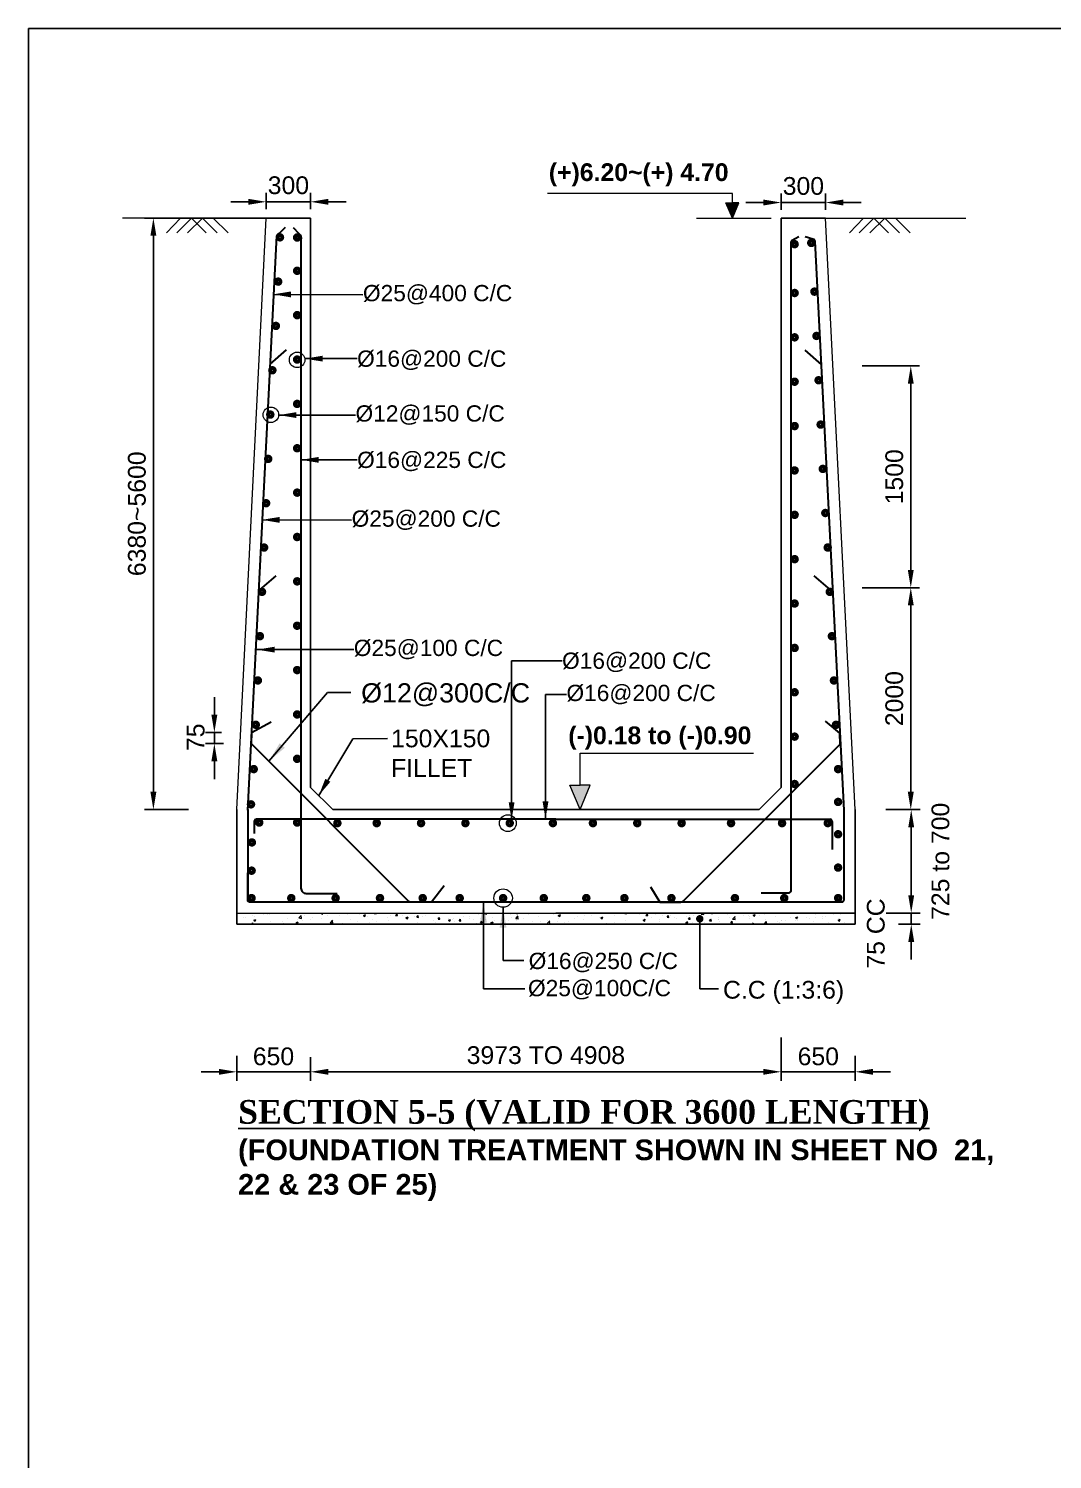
# Model space of a CAD drawing. Extents: x -358915 to 1258323, y -1667244 to -305611.
# Drawn here: x 620721 to 627647, y -1478726 to -1469052 of the extents above; entities that cross this region are included whole.
import ezdxf

# ---------------------------------------------------------------- set-up
doc = ezdxf.new("R2010")
doc.units = 0
doc.header["$LTSCALE"] = 300
doc.header["$MEASUREMENT"] = 0
doc.layers.get('DEFPOINTS').update_dxf_attribs({"linetype": 'CONTINUOUS'})
for name, color, linetype, lineweight in [('Dim', 7, 'CONTINUOUS', 9), ('HATCH', 252, 'CONTINUOUS', 5), ('ROD', 1, 'CONTINUOUS', 30)]:
    doc.layers.add(name, color=color, linetype=linetype, lineweight=lineweight)
doc.layers.add('LINE', color=7, linetype='CONTINUOUS')
doc.layers.add('TXT', color=7, linetype='CONTINUOUS')
doc.styles.add('Arial', font='arial.ttf')
doc.styles.add('DIM', font='isocp3.shx')
doc.dimstyles.new('dim_60', dxfattribs={"dimtxt": 120, "dimasz": 120, "dimexe": 60, "dimexo": 60, "dimgap": 50, "dimtad": 1, "dimdec": 0, "dimzin": 0, "dimdsep": 46, "dimtxsty": 'DIM', "dimcen": 0.09, "dimclrd": 5, "dimclre": 5, "dimclrt": 7, "dimadec": 0, "dimazin": 0, "dimtfac": 1, "dimtdec": 0, "dimtmove": 0, "dimatfit": 3, "dimfxl": 1, "dimtolj": 1, "dimtzin": 0, "dimarcsym": 0})
doc.dimstyles.new('dim_70', dxfattribs={"dimtxt": 140, "dimasz": 140, "dimexe": 70, "dimexo": 40, "dimgap": 50, "dimtad": 1, "dimdec": 0, "dimzin": 0, "dimdsep": 46, "dimtxsty": 'Arial', "dimcen": 0.09, "dimclrd": 5, "dimclre": 5, "dimclrt": 7, "dimadec": 0, "dimazin": 0, "dimtfac": 1, "dimtdec": 0, "dimtmove": 0, "dimatfit": 3, "dimfxl": 1, "dimtolj": 1, "dimtzin": 0, "dimarcsym": 0})

# ---------------------------------------------------------------- blocks, each defined once
blk = doc.blocks.new('*D735')
at = {"layer": 'DEFPOINTS', "color": 0, "ltscale": 500, "transparency": 16777216}
for p in [(622628.3, -1470222.7), (622328.3, -1470332.2), (622628.3, -1470332.2)]:
    blk.add_point(p, dxfattribs=at)
at = {"layer": 'Dim', "color": 5, "lineweight": -2, "ltscale": 500, "transparency": 16777216}
for p, q in [((622328.3, -1470272.2), (622328.3, -1470162.7)), ((622628.3, -1470272.2), (622628.3, -1470162.7)), ((622208.3, -1470222.7), (622088.3, -1470222.7)), ((622328.3, -1470222.7), (622628.3, -1470222.7)), ((622748.3, -1470222.7), (622868.3, -1470222.7))]:
    blk.add_line(p, q, dxfattribs=at)
at = {"layer": 'Dim', "color": 5, "ltscale": 500, "transparency": 16777216}
for points in [[(622208.3, -1470202.7), (622208.3, -1470242.7), (622328.3, -1470222.7)], [(622748.3, -1470202.7), (622748.3, -1470242.7), (622628.3, -1470222.7)]]:
    blk.add_solid(points, dxfattribs=at)
at = {"layer": 'Dim', "color": 7, "ltscale": 500, "transparency": 16777216, "insert": (622478.3, -1470111.4), "char_height": 120, "attachment_point": 5, "style": 'Arial'}
blk.add_mtext('\\A1;300', dxfattribs=at)
blk = doc.blocks.new('*D736')
at = {"layer": 'DEFPOINTS', "color": 0, "ltscale": 500, "transparency": 16777216}
for p in [(625812.2, -1475812.8), (622628.3, -1475946.3), (622628.3, -1476105.6)]:
    blk.add_point(p, dxfattribs=at)
at = {"layer": 'Dim', "color": 5, "lineweight": -2, "ltscale": 500, "transparency": 16777216}
for p, q in [((625812.2, -1475872.8), (625812.2, -1476165.6)), ((622628.3, -1476006.3), (622628.3, -1476165.6)), ((625692.2, -1476105.6), (622748.3, -1476105.6))]:
    blk.add_line(p, q, dxfattribs=at)
at = {"layer": 'Dim', "color": 5, "ltscale": 500, "transparency": 16777216}
for points in [[(622748.3, -1476085.6), (622748.3, -1476125.6), (622628.3, -1476105.6)], [(625692.2, -1476085.6), (625692.2, -1476125.6), (625812.2, -1476105.6)]]:
    blk.add_solid(points, dxfattribs=at)
at = {"layer": 'Dim', "color": 7, "ltscale": 500, "transparency": 16777216, "insert": (624220.2, -1475993.5), "char_height": 120, "attachment_point": 5, "style": 'Arial'}
blk.add_mtext('\\A1;3973 TO 4908', dxfattribs=at)
blk = doc.blocks.new('*D741')
at = {"layer": 'DEFPOINTS', "color": 0, "ltscale": 500, "transparency": 16777216}
for p in [(626460.2, -1474332.2), (626461.7, -1475032.2), (626691.8, -1475032.2)]:
    blk.add_point(p, dxfattribs=at)
at = {"layer": 'Dim', "color": 5, "lineweight": -2, "ltscale": 500, "transparency": 16777216}
for p, q in [((626520.2, -1474332.2), (626751.8, -1474332.2)), ((626691.8, -1474452.2), (626691.8, -1474912.2)), ((626521.7, -1475032.2), (626751.8, -1475032.2))]:
    blk.add_line(p, q, dxfattribs=at)
at = {"layer": 'Dim', "color": 5, "ltscale": 500, "transparency": 16777216}
for points in [[(626671.8, -1474452.2), (626711.8, -1474452.2), (626691.8, -1474332.2)], [(626671.8, -1474912.2), (626711.8, -1474912.2), (626691.8, -1475032.2)]]:
    blk.add_solid(points, dxfattribs=at)
at = {"layer": 'Dim', "color": 7, "ltscale": 500, "transparency": 16777216, "insert": (626890, -1474682.2), "char_height": 120, "attachment_point": 5, "rotation": 90, "style": 'Arial'}
blk.add_mtext('\\A1;725 to 700', dxfattribs=at)
blk = doc.blocks.new('*D743')
at = {"layer": 'DEFPOINTS', "color": 0, "ltscale": 50, "transparency": 16777216}
for p in [(626300.8, -1472832.2), (626577.6, -1474332.2), (626688.8, -1474332.2)]:
    blk.add_point(p, dxfattribs=at)
at = {"layer": 'Dim', "color": 5, "lineweight": -2, "ltscale": 50, "transparency": 16777216}
for p, q in [((626360.8, -1472832.2), (626748.8, -1472832.2)), ((626688.8, -1472952.2), (626688.8, -1474212.2)), ((626637.6, -1474332.2), (626748.8, -1474332.2))]:
    blk.add_line(p, q, dxfattribs=at)
at = {"layer": 'Dim', "color": 5, "ltscale": 50, "transparency": 16777216}
for points in [[(626668.8, -1472952.2), (626708.8, -1472952.2), (626688.8, -1472832.2)], [(626668.8, -1474212.2), (626708.8, -1474212.2), (626688.8, -1474332.2)]]:
    blk.add_solid(points, dxfattribs=at)
at = {"layer": 'Dim', "color": 7, "ltscale": 50, "transparency": 16777216, "insert": (626577.5, -1473582.2), "char_height": 120, "attachment_point": 5, "rotation": 90, "style": 'Arial'}
blk.add_mtext('\\A1;2000', dxfattribs=at)
blk = doc.blocks.new('*D744')
at = {"layer": 'DEFPOINTS', "color": 0, "ltscale": 50, "transparency": 16777216}
for p in [(622085.5, -1473811.4), (621977.3, -1473886.2), (622098.2, -1473886.2)]:
    blk.add_point(p, dxfattribs=at)
at = {"layer": 'Dim', "color": 5, "lineweight": -2, "ltscale": 50, "transparency": 16777216}
for p, q in [((621977.3, -1473691.4), (621977.3, -1473571.4)), ((622025.5, -1473811.4), (621917.3, -1473811.4)), ((621977.3, -1473811.4), (621977.3, -1473886.2)), ((622038.2, -1473886.2), (621917.3, -1473886.2)), ((621977.3, -1474006.2), (621977.3, -1474126.2))]:
    blk.add_line(p, q, dxfattribs=at)
at = {"layer": 'Dim', "color": 5, "ltscale": 50, "transparency": 16777216}
for points in [[(621957.3, -1473691.4), (621997.3, -1473691.4), (621977.3, -1473811.4)], [(621957.3, -1474006.2), (621997.3, -1474006.2), (621977.3, -1473886.2)]]:
    blk.add_solid(points, dxfattribs=at)
at = {"layer": 'Dim', "color": 7, "ltscale": 50, "transparency": 16777216, "insert": (621851.3, -1473843.5), "char_height": 120, "attachment_point": 5, "rotation": 90, "style": 'Arial'}
blk.add_mtext('\\A1;75', dxfattribs=at)
blk = doc.blocks.new('*D754')
at = {"layer": 'DEFPOINTS', "color": 0, "ltscale": 500, "transparency": 16777216}
for p in [(626546.5, -1475107.2), (626620, -1475032.2), (626691.8, -1475032.2)]:
    blk.add_point(p, dxfattribs=at)
at = {"layer": 'Dim', "color": 5, "lineweight": -2, "ltscale": 500, "transparency": 16777216}
for p, q in [((626691.8, -1474912.2), (626691.8, -1474792.2)), ((626606.5, -1475107.2), (626751.8, -1475107.2)), ((626680, -1475032.2), (626751.8, -1475032.2)), ((626691.8, -1475107.2), (626691.8, -1475032.2)), ((626691.8, -1475227.2), (626691.8, -1475347.2))]:
    blk.add_line(p, q, dxfattribs=at)
at = {"layer": 'Dim', "color": 5, "ltscale": 500, "transparency": 16777216}
for points in [[(626671.8, -1474912.2), (626711.8, -1474912.2), (626691.8, -1475032.2)], [(626671.8, -1475227.2), (626711.8, -1475227.2), (626691.8, -1475107.2)]]:
    blk.add_solid(points, dxfattribs=at)
at = {"layer": 'Dim', "color": 7, "ltscale": 500, "transparency": 16777216, "insert": (626452.7, -1475193.7), "char_height": 120, "attachment_point": 5, "rotation": 90, "style": 'Arial'}
blk.add_mtext('\\A1; 75 CC', dxfattribs=at)
blk = doc.blocks.new('*D755')
at = {"layer": 'DEFPOINTS', "color": 0, "transparency": 16777216}
for p in [(622628.3, -1470332.2), (621564.9, -1474332.2), (621862.5, -1474332.2)]:
    blk.add_point(p, dxfattribs=at)
at = {"layer": 'LINE', "color": 5, "lineweight": -2, "transparency": 16777216}
for p, q in [((622568.3, -1470332.2), (621504.9, -1470332.2)), ((621564.9, -1470452.2), (621564.9, -1474212.2)), ((621802.5, -1474332.2), (621504.9, -1474332.2))]:
    blk.add_line(p, q, dxfattribs=at)
at = {"layer": 'LINE', "color": 5, "transparency": 16777216}
for points in [[(621544.9, -1470452.2), (621584.9, -1470452.2), (621564.9, -1470332.2)], [(621544.9, -1474212.2), (621584.9, -1474212.2), (621564.9, -1474332.2)]]:
    blk.add_solid(points, dxfattribs=at)
at = {"layer": 'LINE', "color": 7, "transparency": 16777216, "insert": (621453.6, -1472332.2), "char_height": 120, "attachment_point": 5, "rotation": 90, "style": 'Arial'}
blk.add_mtext('\\A1;6380~5600', dxfattribs=at)
blk = doc.blocks.new('*D756')
at = {"layer": 'DEFPOINTS', "color": 0, "ltscale": 500, "transparency": 16777216}
for p in [(625812.2, -1470227.5), (625812.2, -1470337), (626112.2, -1470337)]:
    blk.add_point(p, dxfattribs=at)
at = {"layer": 'Dim', "color": 5, "lineweight": -2, "ltscale": 500, "transparency": 16777216}
for p, q in [((625812.2, -1470277), (625812.2, -1470167.5)), ((626112.2, -1470277), (626112.2, -1470167.5)), ((625692.2, -1470227.5), (625572.2, -1470227.5)), ((626112.2, -1470227.5), (625812.2, -1470227.5)), ((626232.2, -1470227.5), (626352.2, -1470227.5))]:
    blk.add_line(p, q, dxfattribs=at)
at = {"layer": 'Dim', "color": 5, "ltscale": 500, "transparency": 16777216}
for points in [[(625692.2, -1470207.5), (625692.2, -1470247.5), (625812.2, -1470227.5)], [(626232.2, -1470207.5), (626232.2, -1470247.5), (626112.2, -1470227.5)]]:
    blk.add_solid(points, dxfattribs=at)
at = {"layer": 'Dim', "color": 7, "ltscale": 500, "transparency": 16777216, "insert": (625962.2, -1470116.2), "char_height": 120, "attachment_point": 5, "style": 'Arial'}
blk.add_mtext('\\A1;300', dxfattribs=at)
blk = doc.blocks.new('*D757')
at = {"layer": 'DEFPOINTS', "color": 0, "ltscale": 500, "transparency": 16777216}
for p in [(622128.3, -1475938.7), (622628.3, -1475946.3), (622628.3, -1476105.6)]:
    blk.add_point(p, dxfattribs=at)
at = {"layer": 'Dim', "color": 5, "lineweight": -2, "ltscale": 500, "transparency": 16777216}
for p, q in [((622128.3, -1475998.7), (622128.3, -1476165.6)), ((622628.3, -1476006.3), (622628.3, -1476165.6)), ((622008.3, -1476105.6), (621888.3, -1476105.6)), ((622128.3, -1476105.6), (622628.3, -1476105.6)), ((622748.3, -1476105.6), (622868.3, -1476105.6))]:
    blk.add_line(p, q, dxfattribs=at)
at = {"layer": 'Dim', "color": 5, "ltscale": 500, "transparency": 16777216}
for points in [[(622008.3, -1476085.6), (622008.3, -1476125.6), (622128.3, -1476105.6)], [(622748.3, -1476085.6), (622748.3, -1476125.6), (622628.3, -1476105.6)]]:
    blk.add_solid(points, dxfattribs=at)
at = {"layer": 'Dim', "color": 7, "ltscale": 500, "transparency": 16777216, "insert": (622377.3, -1476001.9), "char_height": 120, "attachment_point": 5, "style": 'Arial'}
blk.add_mtext('\\A1;650', dxfattribs=at)
blk = doc.blocks.new('*D758')
at = {"layer": 'DEFPOINTS', "color": 0, "ltscale": 500, "transparency": 16777216}
for p in [(625812.2, -1475946.3), (626312.2, -1475938.7), (625812.2, -1476105.6)]:
    blk.add_point(p, dxfattribs=at)
at = {"layer": 'Dim', "color": 5, "lineweight": -2, "ltscale": 500, "transparency": 16777216}
for p, q in [((625812.2, -1476006.3), (625812.2, -1476165.6)), ((626312.2, -1475998.7), (626312.2, -1476165.6)), ((625692.2, -1476105.6), (625572.2, -1476105.6)), ((626312.2, -1476105.6), (625812.2, -1476105.6)), ((626432.2, -1476105.6), (626552.2, -1476105.6))]:
    blk.add_line(p, q, dxfattribs=at)
at = {"layer": 'Dim', "color": 5, "ltscale": 500, "transparency": 16777216}
for points in [[(625692.2, -1476085.6), (625692.2, -1476125.6), (625812.2, -1476105.6)], [(626432.2, -1476085.6), (626432.2, -1476125.6), (626312.2, -1476105.6)]]:
    blk.add_solid(points, dxfattribs=at)
at = {"layer": 'Dim', "color": 7, "ltscale": 500, "transparency": 16777216, "insert": (626063.2, -1476001.9), "char_height": 120, "attachment_point": 5, "style": 'Arial'}
blk.add_mtext('\\A1;650', dxfattribs=at)
blk = doc.blocks.new('*D1381')
at = {"layer": 'DEFPOINTS', "color": 0, "ltscale": 50, "transparency": 16777216}
for p in [(626300.8, -1471332.2), (626577.6, -1472832.2), (626688.8, -1472832.2)]:
    blk.add_point(p, dxfattribs=at)
at = {"layer": 'Dim', "color": 5, "lineweight": -2, "ltscale": 50, "transparency": 16777216}
for p, q in [((626360.8, -1471332.2), (626748.8, -1471332.2)), ((626688.8, -1471452.2), (626688.8, -1472712.2)), ((626637.6, -1472832.2), (626748.8, -1472832.2))]:
    blk.add_line(p, q, dxfattribs=at)
at = {"layer": 'Dim', "color": 5, "ltscale": 50, "transparency": 16777216}
for points in [[(626668.8, -1471452.2), (626708.8, -1471452.2), (626688.8, -1471332.2)], [(626668.8, -1472712.2), (626708.8, -1472712.2), (626688.8, -1472832.2)]]:
    blk.add_solid(points, dxfattribs=at)
at = {"layer": 'Dim', "color": 7, "ltscale": 50, "transparency": 16777216, "insert": (626577.5, -1472082.2), "char_height": 120, "attachment_point": 5, "rotation": 90, "style": 'Arial'}
blk.add_mtext('\\A1;1500', dxfattribs=at)

msp = doc.modelspace()

# ---------------------------------------------------------------- hatches: boundary and pattern name
at = {"layer": 'Dim', "ltscale": 500}
h = msp.add_hatch(color=8, dxfattribs=at)
h.dxf.hatch_style = 1
h.paths.add_polyline_path([(625525.4, -1470228.5), (625482, -1470228.5), (625438.6, -1470228.5), (625482, -1470332.2)])
h = msp.add_hatch(color=8, dxfattribs=at)
h.dxf.hatch_style = 1
h.paths.add_polyline_path([(624520.6, -1474166.3), (624451.1, -1474166.3), (624381.6, -1474166.3), (624451.1, -1474332.2)])

# ---------------------------------------------------------------- linework, layer by layer
at = {"layer": 'Dim', "ltscale": 50}
for p, q in [((625482, -1470166.5), (624230, -1470166.5)), ((625482, -1470332.2), (625482, -1470166.5)), ((622242.3, -1470332.2), (621356.2, -1470332.2)), ((625239.1, -1470332.2), (625744, -1470332.2))]:
    msp.add_line(p, q, dxfattribs=at)
at = {"layer": 'Dim', "ltscale": 500}
msp.add_line((624451.1, -1473951.1), (625624.5, -1473951.1), dxfattribs=at)
at = {"layer": 'Dim', "color": 2, "ltscale": 50}
for p, q in [((622173.2, -1475064.6), (622173.2, -1475064.6)), ((622189.8, -1475063.9), (622189.8, -1475063.9)), ((622229.9, -1475107.2), (622236.8, -1475099)), ((622234, -1475051.8), (622234, -1475051.8)), ((622238.2, -1475107.2), (622236.7, -1475099)), ((622243.4, -1475080.6), (622257.4, -1475075.2)), ((622243.4, -1475080.6), (622253.4, -1475087.3)), ((622248.9, -1475054.7), (622248.9, -1475054.7)), ((622253.3, -1475087.3), (622257.4, -1475075.2)), ((622306.4, -1475043.8), (622306.4, -1475043.8)), ((622332.6, -1475105.6), (622332.6, -1475105.6)), ((622334.9, -1475032.4), (622352.7, -1475035.1)), ((622335, -1475039), (622335, -1475039)), ((622352.7, -1475035.1), (622352.3, -1475032.2)), ((622354.4, -1475087.7), (622354.4, -1475087.7)), ((622375.2, -1475038), (622375.2, -1475038)), ((622436.5, -1475090.6), (622436.5, -1475090.6)), ((622448.4, -1475100.4), (622448.4, -1475100.4)), ((622471, -1475067.7), (622471, -1475067.7)), ((622530.9, -1475096.6), (622544.9, -1475091.2)), ((622530.9, -1475096.6), (622540.8, -1475103.3)), ((622539.2, -1475076.5), (622539.2, -1475076.5)), ((622540.8, -1475103.3), (622544.8, -1475091.2)), ((622548.4, -1475065.5), (622566.1, -1475068.2)), ((622549.5, -1475064.3), (622565, -1475048.1)), ((622566.1, -1475068.2), (622563.9, -1475049.2)), ((622574.7, -1475083.7), (622574.7, -1475083.7)), ((622587.6, -1475047.7), (622587.6, -1475047.7)), ((622624.8, -1475077.1), (622624.8, -1475077.1)), ((622640.2, -1475063.7), (622640.2, -1475063.7)), ((622699, -1475032.2), (622708.8, -1475038.8)), ((622700.6, -1475067.2), (622700.6, -1475067.2)), ((622708.8, -1475038.8), (622711, -1475032.2)), ((622744.1, -1475048.7), (622744.1, -1475048.7)), ((622761.8, -1475098.6), (622779.6, -1475101.3)), ((622762.9, -1475097.4), (622778.5, -1475081.2)), ((622779.6, -1475101.3), (622777.4, -1475082.3)), ((622780.7, -1475097.7), (622780.7, -1475097.7)), ((622826.9, -1475050.5), (622826.9, -1475050.5)), ((622844.3, -1475101.2), (622844.3, -1475101.2)), ((622846.7, -1475034.7), (622846.7, -1475034.7)), ((622849.2, -1475034.2), (622849.2, -1475034.2)), ((622876.9, -1475043.9), (622876.9, -1475043.9)), ((622897.3, -1475077.7), (622897.3, -1475077.7)), ((622945.3, -1475088.4), (622945.3, -1475088.4)), ((622952.7, -1475034), (622952.7, -1475034)), ((622955.9, -1475038.7), (622955.9, -1475038.7)), ((622986.3, -1475048.1), (623000.3, -1475042.7)), ((622986.3, -1475048.1), (622996.3, -1475054.8)), ((622996.2, -1475054.8), (623000.3, -1475042.7)), ((623013.9, -1475057.6), (623013.9, -1475057.6)), ((623026.4, -1475096.2), (623026.4, -1475096.2)), ((623049.2, -1475073.4), (623049.2, -1475073.4)), ((623060.1, -1475035.4), (623062.7, -1475032.2)), ((623060.1, -1475035.4), (623072, -1475036.4)), ((623062.7, -1475043.2), (623062.7, -1475043.2)), ((623072, -1475036.4), (623071.2, -1475032.2)), ((623076.4, -1475089.6), (623076.4, -1475089.6)), ((623130.6, -1475037.6), (623130.6, -1475037.6)), ((623151.9, -1475059.4), (623151.9, -1475059.4)), ((623152.2, -1475079.7), (623152.2, -1475079.7)), ((623169.5, -1475047.7), (623169.5, -1475047.7)), ((623203.5, -1475047.9), (623213.2, -1475036.4)), ((623203.5, -1475047.9), (623215.5, -1475048.9)), ((623215.5, -1475049), (623213.1, -1475036.4)), ((623252.9, -1475046.6), (623252.9, -1475046.6)), ((623273.7, -1475064.1), (623287.8, -1475058.7)), ((623273.7, -1475064.1), (623283.7, -1475070.8)), ((623276.2, -1475052.2), (623276.2, -1475052.2)), ((623278.5, -1475063), (623278.5, -1475063)), ((623283.7, -1475070.8), (623287.7, -1475058.8)), ((623328.6, -1475056.4), (623328.6, -1475056.4)), ((623347, -1475060.5), (623356.6, -1475049)), ((623347, -1475060.5), (623358.9, -1475061.5)), ((623354.4, -1475098.1), (623354.4, -1475098.1)), ((623358.9, -1475061.5), (623356.6, -1475049)), ((623383, -1475056.7), (623383, -1475056.7)), ((623404.3, -1475046.5), (623404.3, -1475046.5)), ((623457, -1475084.1), (623457, -1475084.1)), ((623472.2, -1475096.9), (623472.2, -1475096.9)), ((623489.8, -1475061.2), (623489.8, -1475061.2)), ((623490.4, -1475073), (623500.1, -1475061.5)), ((623490.4, -1475073), (623502.4, -1475074)), ((623502.4, -1475074.1), (623500.1, -1475061.5)), ((623528.1, -1475102.1), (623528.1, -1475102.1)), ((623558.1, -1475071.3), (623558.1, -1475071.3)), ((623561.2, -1475080.1), (623575.2, -1475074.8)), ((623561.2, -1475080.1), (623571.1, -1475086.9)), ((623571.1, -1475086.9), (623575.1, -1475074.8)), ((623588.9, -1475076.9), (623588.9, -1475076.9)), ((623596.5, -1475065.7), (623596.5, -1475065.7)), ((623603.8, -1475092.2), (623603.8, -1475092.2)), ((623633.9, -1475085.6), (623643.5, -1475074.1)), ((623633.9, -1475085.6), (623645.8, -1475086.6)), ((623645.8, -1475086.6), (623643.5, -1475074.1)), ((623661.9, -1475056.3), (623661.9, -1475056.3)), ((623703.3, -1475070.2), (623703.3, -1475070.2)), ((623705.5, -1475056.8), (623705.5, -1475056.8)), ((623730.1, -1475075.5), (623730.1, -1475075.5)), ((623753.4, -1475100.8), (623753.4, -1475100.8)), ((623764.6, -1475042.2), (623764.6, -1475042.2)), ((623777.3, -1475098.1), (623787, -1475086.6)), ((623777.3, -1475098.1), (623789.3, -1475099.1)), ((623780.2, -1475068.9), (623780.2, -1475068.9)), ((623789.3, -1475099.2), (623787, -1475086.6)), ((623802.5, -1475036.2), (623820.3, -1475038.9)), ((623803.6, -1475035), (623806.3, -1475032.2)), ((623810.1, -1475074.8), (623810.1, -1475074.8)), ((623820.3, -1475038.9), (623819.5, -1475032.2)), ((623822.1, -1475036.8), (623822.1, -1475036.8)), ((623848.6, -1475096.2), (623862.6, -1475090.8)), ((623848.6, -1475096.2), (623858.5, -1475102.9)), ((623855.9, -1475059), (623855.9, -1475059)), ((623858.5, -1475102.9), (623862.6, -1475090.8)), ((623863.2, -1475096), (623863.2, -1475096)), ((623870.1, -1475080.7), (623870.1, -1475080.7)), ((623916.8, -1475079.3), (623916.8, -1475079.3)), ((623923.7, -1475107.2), (623930.4, -1475099.2)), ((623931.9, -1475107.2), (623930.4, -1475099.2)), ((623967.1, -1475081), (623967.1, -1475081)), ((623982.3, -1475042.3), (623982.3, -1475042.3)), ((623986.7, -1475060.7), (623986.7, -1475060.7)), ((624016, -1475069.3), (624033.8, -1475072)), ((624017.1, -1475068.1), (624032.7, -1475051.9)), ((624017.4, -1475032.2), (624026.6, -1475038.4)), ((624023.6, -1475083.8), (624023.6, -1475083.8)), ((624026.6, -1475038.4), (624028.6, -1475032.2)), ((624033.7, -1475072), (624031.5, -1475053)), ((624032.3, -1475035.7), (624032.3, -1475035.7)), ((624055.5, -1475104.7), (624055.5, -1475104.7)), ((624069.8, -1475066.9), (624069.8, -1475066.9)), ((624103.3, -1475040.7), (624103.3, -1475040.7)), ((624130.3, -1475088.3), (624130.3, -1475088.3)), ((624149, -1475107.2), (624150, -1475106.8)), ((624149.9, -1475107.2), (624150, -1475106.8)), ((624170.8, -1475054.1), (624170.8, -1475054.1)), ((624181.8, -1475088), (624181.8, -1475088)), ((624229.4, -1475102.4), (624247.2, -1475105.1)), ((624230.5, -1475101.2), (624246.1, -1475085)), ((624231.8, -1475081.4), (624231.8, -1475081.4)), ((624237.1, -1475092.8), (624237.1, -1475092.8)), ((624247.2, -1475105.1), (624245, -1475086.1)), ((624272.3, -1475105.7), (624272.3, -1475105.7)), ((624274.7, -1475039.1), (624274.7, -1475039.1)), ((624296.4, -1475090.7), (624296.4, -1475090.7)), ((624304.1, -1475047.7), (624318.1, -1475042.3)), ((624304.1, -1475047.7), (624314, -1475054.4)), ((624307.6, -1475071.5), (624307.6, -1475071.5)), ((624314, -1475054.4), (624318, -1475042.3)), ((624343.9, -1475097.3), (624343.9, -1475097.3)), ((624374.9, -1475091.6), (624374.9, -1475091.6)), ((624413, -1475070.6), (624413, -1475070.6)), ((624433.9, -1475054.8), (624433.9, -1475054.8)), ((624450.6, -1475101.8), (624450.6, -1475101.8)), ((624476, -1475078.8), (624476, -1475078.8)), ((624484, -1475048.2), (624484, -1475048.2)), ((624529.6, -1475050.6), (624529.6, -1475050.6)), ((624557.4, -1475106.3), (624557.4, -1475106.3)), ((624559.7, -1475038.3), (624559.7, -1475038.3)), ((624579.8, -1475063.8), (624579.8, -1475063.8)), ((624591.5, -1475063.7), (624605.5, -1475058.3)), ((624591.5, -1475063.7), (624601.4, -1475070.4)), ((624601.4, -1475070.4), (624605.5, -1475058.3)), ((624633.4, -1475100.5), (624633.4, -1475100.5)), ((624682.5, -1475049.7), (624682.5, -1475049.7)), ((624683.5, -1475093.9), (624683.5, -1475093.9)), ((624746.1, -1475036.1), (624746.1, -1475036.1)), ((624753.8, -1475035.5), (624756.5, -1475032.2)), ((624753.8, -1475035.5), (624765.7, -1475036.6)), ((624759.2, -1475084), (624759.2, -1475084)), ((624765.7, -1475036.6), (624764.9, -1475032.2)), ((624781.1, -1475103.5), (624781.1, -1475103.5)), ((624783.6, -1475036.9), (624783.6, -1475036.9)), ((624852.9, -1475040.6), (624852.9, -1475040.6)), ((624878.9, -1475079.7), (624892.9, -1475074.3)), ((624878.9, -1475079.7), (624888.9, -1475086.4)), ((624885, -1475088.5), (624885, -1475088.5)), ((624885.5, -1475067.3), (624885.5, -1475067.3)), ((624888.8, -1475086.4), (624892.9, -1475074.3)), ((624897.2, -1475048.1), (624906.8, -1475036.6)), ((624897.2, -1475048.1), (624909.2, -1475049.1)), ((624909.1, -1475049.1), (624906.8, -1475036.6)), ((624935.6, -1475060.7), (624935.6, -1475060.7)), ((624959.7, -1475045.1), (624959.7, -1475045.1)), ((624987.7, -1475074.4), (624987.7, -1475074.4)), ((624987.9, -1475089.9), (624987.9, -1475089.9)), ((625011.3, -1475050.8), (625011.3, -1475050.8)), ((625040.7, -1475060.6), (625050.3, -1475049.1)), ((625040.7, -1475060.6), (625052.6, -1475061.7)), ((625052.6, -1475061.7), (625050.3, -1475049.2)), ((625066.4, -1475049.6), (625066.4, -1475049.6)), ((625088.7, -1475061.6), (625088.7, -1475061.6)), ((625104.6, -1475069.8), (625104.6, -1475069.8)), ((625135.1, -1475106.4), (625135.1, -1475106.4)), ((625137.7, -1475034.1), (625137.7, -1475034.1)), ((625166.3, -1475095.7), (625180.4, -1475090.3)), ((625166.3, -1475095.7), (625176.3, -1475102.4)), ((625173.2, -1475054.1), (625173.2, -1475054.1)), ((625176.3, -1475102.4), (625180.3, -1475090.4)), ((625184.1, -1475073.2), (625193.8, -1475061.7)), ((625184.1, -1475073.2), (625196.1, -1475074.2)), ((625192.6, -1475046.6), (625192.6, -1475046.6)), ((625196, -1475074.3), (625193.7, -1475061.7)), ((625210.9, -1475096.5), (625210.9, -1475096.5)), ((625221.2, -1475049.8), (625221.2, -1475049.8)), ((625269.1, -1475093.7), (625269.1, -1475093.7)), ((625270.2, -1475040), (625287.9, -1475042.7)), ((625271.3, -1475038.8), (625277.6, -1475032.2)), ((625280, -1475058.6), (625280, -1475058.6)), ((625287.9, -1475042.7), (625286.7, -1475032.2)), ((625292.8, -1475099.1), (625292.8, -1475099.1)), ((625295.3, -1475032.5), (625295.3, -1475032.5)), ((625327.6, -1475085.7), (625337.2, -1475074.2)), ((625327.6, -1475085.7), (625339.5, -1475086.8)), ((625335.8, -1475032.2), (625344.3, -1475037.9)), ((625339.5, -1475086.8), (625337.2, -1475074.3)), ((625337.2, -1475079.8), (625337.2, -1475079.8)), ((625344.3, -1475037.9), (625346.2, -1475032.2)), ((625344.5, -1475036.3), (625344.5, -1475036.3)), ((625385.8, -1475073.7), (625385.8, -1475073.7)), ((625386.7, -1475063.1), (625386.7, -1475063.1)), ((625387.2, -1475073.2), (625387.2, -1475073.2)), ((625393.9, -1475086.3), (625393.9, -1475086.3)), ((625451.3, -1475040.8), (625451.3, -1475040.8)), ((625463, -1475063.3), (625463, -1475063.3)), ((625465.6, -1475107.2), (625467.8, -1475106.4)), ((625467.5, -1475107.2), (625467.7, -1475106.4)), ((625471, -1475098.3), (625480.7, -1475086.8)), ((625471, -1475098.3), (625483, -1475099.3)), ((625482.9, -1475099.4), (625480.6, -1475086.8)), ((625483.6, -1475073.1), (625501.4, -1475075.8)), ((625484.7, -1475071.9), (625500.3, -1475055.7)), ((625493.5, -1475067.6), (625493.5, -1475067.6)), ((625497.7, -1475071.3), (625497.7, -1475071.3)), ((625501.4, -1475075.8), (625499.2, -1475056.8)), ((625502.4, -1475053.7), (625502.4, -1475053.7)), ((625558.1, -1475045.3), (625558.1, -1475045.3)), ((625589.3, -1475046.6), (625589.3, -1475046.6)), ((625600.2, -1475072.1), (625600.2, -1475072.1)), ((625600.4, -1475057.2), (625600.4, -1475057.2)), ((625617.5, -1475107.2), (625624.1, -1475099.3)), ((625619, -1475033.7), (625619, -1475033.7)), ((625621.8, -1475047.2), (625635.8, -1475041.9)), ((625621.8, -1475047.2), (625631.8, -1475053.9)), ((625625.5, -1475107.2), (625624.1, -1475099.4)), ((625631.7, -1475053.9), (625635.8, -1475041.9)), ((625639.4, -1475040), (625639.4, -1475040)), ((625664.8, -1475049.8), (625664.8, -1475049.8)), ((625695.4, -1475103.7), (625695.4, -1475103.7)), ((625697, -1475106.2), (625703.6, -1475107.2)), ((625698.2, -1475105), (625713.7, -1475088.8)), ((625701.4, -1475044.4), (625701.4, -1475044.4)), ((625707, -1475076.7), (625707, -1475076.7)), ((625714.6, -1475107.2), (625712.6, -1475089.9)), ((625771.6, -1475054.3), (625771.6, -1475054.3)), ((625788.8, -1475092.3), (625788.8, -1475092.3)), ((625802.9, -1475096), (625802.9, -1475096)), ((625812, -1475083.6), (625812, -1475083.6)), ((625813.8, -1475081.2), (625813.8, -1475081.2)), ((625838.9, -1475085.7), (625838.9, -1475085.7)), ((625878.4, -1475058.8), (625878.4, -1475058.8)), ((625905.6, -1475081.9), (625905.6, -1475081.9)), ((625909.2, -1475063.3), (625923.2, -1475057.9)), ((625909.2, -1475063.3), (625919.2, -1475070)), ((625914.6, -1475075.8), (625914.6, -1475075.8)), ((625919.2, -1475070), (625923.2, -1475057.9)), ((625920.5, -1475085.7), (625920.5, -1475085.7)), ((625928.7, -1475063.6), (625928.7, -1475063.6)), ((625985.1, -1475063.3), (625985.1, -1475063.3)), ((626006.6, -1475069.1), (626006.6, -1475069.1)), ((626027.3, -1475090.2), (626027.3, -1475090.2)), ((626040.9, -1475059.1), (626040.9, -1475059.1)), ((626045.3, -1475043.6), (626045.3, -1475043.6)), ((626091, -1475052.5), (626091, -1475052.5)), ((626091.9, -1475067.8), (626091.9, -1475067.8)), ((626110.5, -1475054.1), (626110.5, -1475054.1)), ((626134.1, -1475094.7), (626134.1, -1475094.7)), ((626166.7, -1475042.6), (626166.7, -1475042.6)), ((626196.7, -1475079.3), (626210.7, -1475073.9)), ((626196.7, -1475079.3), (626206.6, -1475086)), ((626198.7, -1475072.3), (626198.7, -1475072.3)), ((626206.6, -1475086), (626210.6, -1475073.9)), ((626210.7, -1475106.6), (626210.7, -1475106.6)), ((626213.2, -1475040), (626213.2, -1475040)), ((626240.4, -1475104.8), (626240.4, -1475104.8)), ((626240.8, -1475099.2), (626240.8, -1475099.2))]:
    msp.add_line(p, q, dxfattribs=at)
at = {"layer": 'Dim', "ltscale": 500}
for points in [[(625482, -1470332.2), (625438.6, -1470228.5), (625482, -1470228.5)], [(625482, -1470332.2), (625525.4, -1470228.5), (625482, -1470228.5)], [(624451.1, -1474166.3), (624451.1, -1473951.1)], [(624451.1, -1474332.2), (624381.6, -1474166.3), (624451.1, -1474166.3)], [(624451.1, -1474332.2), (624520.6, -1474166.3), (624451.1, -1474166.3)]]:
    msp.add_lwpolyline(points, dxfattribs=at)
at = {"layer": 'Dim', "ltscale": 50}
msp.add_lwpolyline([(626112.2, -1470332.2), (627061.5, -1470332.2)], dxfattribs=at)
at = {"layer": 'Dim'}
for centre, radius in [((622537.4, -1471291.4), 52.6), ((622359.6, -1471662.9), 52.6), ((623962.6, -1474424), 56.8), ((623930.8, -1474930.9), 62.4)]:
    msp.add_circle(centre, radius, dxfattribs=at)
at = {"layer": 'HATCH', "lineweight": 15}
for points in [[(621749.2, -1470332.2), (621654.5, -1470432.1)], [(621822.8, -1470332.2), (621722.9, -1470432.1)], [(621896.3, -1470332.2), (621796.4, -1470432.1)], [(621822.8, -1470332.2), (621922.6, -1470432.1)], [(621896.3, -1470332.2), (621996.2, -1470432.1)], [(621969.8, -1470332.2), (622069.7, -1470432.1)], [(626367.8, -1470332.2), (626273.1, -1470432.1)], [(626438.7, -1470332.2), (626338.8, -1470432.1)], [(626512.2, -1470332.2), (626412.3, -1470432.1)], [(626438.7, -1470332.2), (626538.5, -1470432.1)], [(626512.2, -1470332.2), (626612.1, -1470432.1)], [(626585.7, -1470332.2), (626685.6, -1470432.1)]]:
    msp.add_lwpolyline(points, dxfattribs=at)
at = {"layer": 'LINE', "lineweight": 15}
for p, q in [((622128.3, -1474332.2), (622328.3, -1470332.2)), ((626312.2, -1474332.2), (626112.2, -1470332.2))]:
    msp.add_line(p, q, dxfattribs=at)
at = {"layer": 'LINE'}
for p, q in [((622328.3, -1470332.2), (622628.3, -1470332.2)), ((622628.3, -1474182.2), (622628.3, -1470332.2)), ((626112.2, -1470332.2), (625812.2, -1470332.2)), ((625812.2, -1474182.2), (625812.2, -1470332.2)), ((622778.3, -1474332.2), (622628.3, -1474182.2)), ((625812.2, -1474182.2), (625662.2, -1474332.2)), ((622128.3, -1474332.2), (622128.3, -1475107.2)), ((622778.3, -1474332.2), (624287.9, -1474332.2)), ((624287.9, -1474332.2), (625662.2, -1474332.2)), ((626312.2, -1474332.2), (626312.2, -1475107.2)), ((622128.3, -1475107.2), (624287.9, -1475107.2)), ((624287.9, -1475032.2), (626312.2, -1475032.2)), ((624287.9, -1475107.2), (626312.2, -1475107.2))]:
    msp.add_line(p, q, dxfattribs=at)
at = {"layer": 'LINE', "lineweight": 18}
msp.add_line((622128.3, -1475032.2), (626312.2, -1475032.2), dxfattribs=at)
at = {"layer": 'LINE'}
msp.add_lwpolyline([(649573, -1489454.2), (620720.6, -1489454.2), (620720.6, -1469051.5), (649573, -1469051.5)], close=True, dxfattribs=at)
for points in [[(622128.3, -1474332.2), (622128.3, -1474332.2)], [(626312.2, -1474332.2), (626312.2, -1474332.2)]]:
    msp.add_lwpolyline(points, dxfattribs=at)
at = {"layer": 'ROD'}
for p, q in [((622203.2, -1474335.7), (622399.2, -1470453.1)), ((622414.2, -1470438.8), (622458.9, -1470394.6)), ((626026.3, -1470475.8), (625974, -1470460.3)), ((626237.3, -1474335.7), (626041.3, -1470490.1)), ((622203.3, -1474332.2), (622203.3, -1474942.2)), ((626237.2, -1474942.2), (626237.3, -1474335.7)), ((622247.7, -1474412.2), (622247.7, -1474494.7)), ((624287.9, -1474397.2), (622260.9, -1474397.2)), ((624287.9, -1474397.2), (626142.6, -1474397.2)), ((626156.2, -1474412.2), (626156.2, -1474601.5)), ((622218.3, -1474957.2), (624287.9, -1474957.2)), ((624287.9, -1474957.2), (626222.2, -1474957.2)), ((626222.2, -1474957.2), (626208.2, -1474957.2))]:
    msp.add_line(p, q, dxfattribs=at)
at = {"layer": 'ROD', "const_width": 30.7}
for points in [[(622433.7, -1470458.6, -1), (622408.6, -1470466.9, -1)], [(622550, -1470459.9, -1), (622524.9, -1470468.2, -1)], [(625890.5, -1470505, 1), (625915.5, -1470513.4, 1)], [(626003.1, -1470496.5, 1), (626028.2, -1470504.9, 1)], [(622550, -1470685, -1), (622524.9, -1470693.4, -1)], [(622421.6, -1470758.2, -1), (622396.6, -1470766.6, -1)], [(625890.5, -1470835, 1), (625915.5, -1470843.4, 1)], [(626024.5, -1470825.9, 1), (626049.6, -1470834.2, 1)], [(622550, -1470985, -1), (622524.9, -1470993.4, -1)], [(622406.2, -1471057.9, -1), (622381.1, -1471066.2, -1)], [(625890.5, -1471135, 1), (625915.5, -1471143.4, 1)], [(626038.5, -1471125.5, 1), (626063.6, -1471133.9, 1)], [(622382.3, -1471357.6, -1), (622357.3, -1471365.9, -1)], [(622550, -1471285, -1), (622524.9, -1471293.4, -1)], [(625890.5, -1471435, 1), (625915.5, -1471443.4, 1)], [(626052.6, -1471425.2, 1), (626077.6, -1471433.5, 1)], [(622368.3, -1471657.2, -1), (622343.2, -1471665.6, -1)], [(622550, -1471585, -1), (622524.9, -1471593.4, -1)], [(625890.5, -1471735, 1), (625915.5, -1471743.4, 1)], [(626066.6, -1471724.9, 1), (626091.7, -1471733.2, 1)], [(622354.2, -1471956.9, -1), (622329.2, -1471965.2, -1)], [(622550, -1471885, -1), (622524.9, -1471893.4, -1)], [(625890.5, -1472035, 1), (625915.5, -1472043.4, 1)], [(626080.7, -1472024.5, 1), (626105.7, -1472032.9, 1)], [(622550, -1472185, -1), (622524.9, -1472193.4, -1)], [(622340.2, -1472256.6, -1), (622315.2, -1472264.9, -1)], [(625890.5, -1472335, 1), (625915.5, -1472343.4, 1)], [(626098.2, -1472322.7, 1), (626123.2, -1472331, 1)], [(622550, -1472485, -1), (622524.9, -1472493.4, -1)], [(622326.2, -1472556.2, -1), (622301.1, -1472564.6, -1)], [(626114.3, -1472556.2, 1), (626139.3, -1472564.6, 1)], [(625890.5, -1472635, 1), (625915.5, -1472643.4, 1)], [(622550, -1472785, -1), (622524.9, -1472793.4, -1)], [(622312.1, -1472855.9, -1), (622287.1, -1472864.3, -1)], [(626128.3, -1472855.9, 1), (626153.4, -1472864.3, 1)], [(625890.5, -1472935, 1), (625915.5, -1472943.4, 1)], [(622550, -1473085, -1), (622524.9, -1473093.4, -1)], [(622298.1, -1473155.6, -1), (622273.1, -1473163.9, -1)], [(626142.4, -1473155.6, 1), (626167.4, -1473163.9, 1)], [(625890.5, -1473235, 1), (625915.5, -1473243.4, 1)], [(622550, -1473385, -1), (622524.9, -1473393.4, -1)], [(622284.1, -1473455.3, -1), (622259, -1473463.6, -1)], [(626156.4, -1473455.3, 1), (626181.4, -1473463.6, 1)], [(625890.5, -1473535, 1), (625915.5, -1473543.4, 1)], [(622550, -1473685, -1), (622524.9, -1473693.4, -1)], [(622270, -1473754.9, -1), (622245, -1473763.3, -1)], [(626170.4, -1473754.9, 1), (626195.5, -1473763.3, 1)], [(625890.5, -1473835, 1), (625915.5, -1473843.4, 1)], [(622550, -1473985, -1), (622524.9, -1473993.4, -1)], [(622256, -1474054.6, -1), (622230.9, -1474062.9, -1)], [(626184.5, -1474054.6, 1), (626209.5, -1474062.9, 1)], [(625890.5, -1474163.8, -1), (625915.5, -1474155.4, -1)], [(626184.5, -1474276.6, 1), (626209.5, -1474284.9, 1)], [(622212.7, -1474293, 1), (622237.7, -1474301.3, 1)], [(622293.3, -1474424.1, 1), (622268.2, -1474415.8, 1)], [(622550, -1474424.1, 1), (622524.9, -1474415.8, 1)], [(622822.1, -1474419.8, -1), (622797.1, -1474428.2, -1)], [(623088.1, -1474419.8, -1), (623063.1, -1474428.2, -1)], [(623388.1, -1474419.8, -1), (623363.1, -1474428.2, -1)], [(623688.1, -1474419.8, -1), (623663.1, -1474428.2, -1)], [(623988.1, -1474419.8, -1), (623963.1, -1474428.2, -1)], [(624279.9, -1474419.8, -1), (624254.9, -1474428.2, -1)], [(624525.9, -1474419.8, 1), (624551, -1474428.2, 1)], [(624825.9, -1474419.8, 1), (624851, -1474428.2, 1)], [(625125.9, -1474419.8, 1), (625151, -1474428.2, 1)], [(625460.2, -1474419.8, 1), (625485.2, -1474428.2, 1)], [(625805.3, -1474419.8, 1), (625830.4, -1474428.2, 1)], [(626114.6, -1474419.8, 1), (626139.6, -1474428.2, 1)], [(622243.8, -1474550.3, -1), (622218.8, -1474558.6, -1)], [(626184.5, -1474495, 1), (626209.5, -1474503.4, 1)], [(622242, -1474741.4, -1), (622216.9, -1474749.8, -1)], [(626184.5, -1474720.6, 1), (626209.5, -1474728.9, 1)], [(622216.3, -1474926.8, 1), (622241.3, -1474935.1, 1)], [(622510.3, -1474926.8, -1), (622485.3, -1474935.1, -1)], [(622810.3, -1474926.8, -1), (622785.3, -1474935.1, -1)], [(623110.3, -1474926.8, -1), (623085.3, -1474935.1, -1)], [(623399.4, -1474926.8, -1), (623374.3, -1474935.1, -1)], [(623649.6, -1474926.8, -1), (623624.6, -1474935.1, -1)], [(623943.4, -1474926.8, -1), (623918.3, -1474935.1, -1)], [(624193.2, -1474926.8, 1), (624218.2, -1474935.1, 1)], [(624481.1, -1474926.8, 1), (624506.2, -1474935.1, 1)], [(624738.7, -1474926.8, 1), (624763.7, -1474935.1, 1)], [(625056.8, -1474926.8, 1), (625081.8, -1474935.1, 1)], [(625486.7, -1474926.8, 1), (625511.8, -1474935.1, 1)], [(625820.3, -1474926.8, 1), (625845.4, -1474935.1, 1)], [(626185, -1474926.5, 1), (626210, -1474934.8, 1)]]:
    msp.add_lwpolyline(points, format="xyb", close=True, dxfattribs=at)
at = {"layer": 'ROD'}
for points in [[(622511.2, -1470396.7), (622548.3, -1470437, -0.305733), (622563.3, -1470479.5), (622563.3, -1474864.2, 0.414214), (622598.3, -1474899.2), (622808, -1474899.2)], [(625932.3, -1470459.9), (625882.6, -1470485.6, 0.224272), (625877.2, -1470497.2), (625877.2, -1474882.2, -0.327871), (625863.5, -1474897.2), (625677.4, -1474897.6)], [(622229.7, -1473811.4), (622225.9, -1473886.2), (623287.2, -1474947.1, 0.198912), (623308.4, -1474955.9), (623445.8, -1474955.9), (623532.6, -1474845.4)], [(624928, -1474855.8), (624992.1, -1474957.6), (625130.7, -1474957.6, 0.198955), (625151.9, -1474948.8), (626210.7, -1473889.7), (626208.1, -1473814.7)], [(622218.3, -1474957.2), (622213.3, -1474957.2, -0.414214), (622203.3, -1474947.2), (622203.3, -1474759.5)]]:
    msp.add_lwpolyline(points, format="xyb", dxfattribs=at)
for points in [[(622356, -1471319.5), (622466.4, -1471223.3)], [(626083.7, -1471322.6), (625973.4, -1471226.4)], [(622285.1, -1472847.6), (622395.4, -1472751.3)], [(626145, -1472847.6), (626034.7, -1472751.3)], [(622229.7, -1473811.4), (622362.6, -1473739.9)], [(626210.7, -1473889.7), (626208.1, -1473814.7), (626111.3, -1473735)]]:
    msp.add_lwpolyline(points, dxfattribs=at)
for centre, start, end in [((622414.2, -1470453.8), 90, 177.31832), ((626026.3, -1470490.8), 2.68168, 90), ((622262.7, -1474412.2), 90, 180), ((626141.2, -1474412.2), 0, 90), ((622218.3, -1474942.2), 180, 270), ((626222.2, -1474942.2), 270, 0)]:
    msp.add_arc(centre, 15, start, end, dxfattribs=at)

# ---------------------------------------------------------------- texts
at = {"layer": 'TXT', "color": 6, "char_height": 120, "width": 1545.509, "attachment_point": 5, "style": 'Arial'}
for s, insert in [('{\\fArial|b1|i0|c0|p34;(+)6.20~(+) 4.70}', (624848.1, -1470040.3)), ('{\\fArial|b1|i0|c0|p34;(-)0.18 to (-)0.90}', (624991.2, -1473848.5))]:
    msp.add_mtext(s, dxfattribs=dict(at, insert=insert))
at = {"layer": 'TXT', "color": 0, "attachment_point": 4, "style": 'Arial'}
for s, insert, char_height, width in [('%%C25@400 C/C', (622982.6, -1470851), 110, 1205.626), ('%%C16@200 C/C', (622942.9, -1471294.1), 110, 1166.309), ('%%C12@150 C/C', (622932.1, -1471664.8), 110, 1140.103), ('%%C16@225 C/C', (622942.9, -1471978.5), 110, 1166.309), ('%%C25@200 C/C', (622906.1, -1472375.7), 110, 1205.626), ('%%C25@100 C/C', (622920.6, -1473250), 110, 1113.896), ('%%C12@300C/C', (622970.3, -1473556.3), 130, 1348.863), ('%%C16@250 C/C', (624103.6, -1475366.8), 110, 1166.309), ('%%C25@100C/C', (624099.1, -1475550.5), 110, 1166.309), ('C.C (1:3:6)', (625418.5, -1475568.8), 120, 1985.203)]:
    msp.add_mtext(s, dxfattribs=dict(at, insert=insert, char_height=char_height, width=width))
for s, insert, char_height in [('{\\fArial|b0|i0|c0|p34;%%C16@200 C/C}', (624329.5, -1473336.7), 110), ('%%C16@200 C/C', (624359.2, -1473554.7), 110), ('150X150\\PFILLET', (623172.8, -1473951.2), 120)]:
    msp.add_mtext(s, dxfattribs=dict(at, insert=insert, char_height=char_height))
at = {"layer": 'TXT', "color": 0, "insert": (622138.1, -1476734.3), "char_height": 120, "width": 5159.216, "attachment_point": 4}
msp.add_mtext('{\\fTimes New Roman|b1|i0|c0|p18;\\H1.333x;\\L\\C6;SECTION 5-5 (VALID FOR 3600 LENGTH)\\P\\fArial|b1|i0|c0|p34;\\H0.875x;\\l\\C7;(FOUNDATION TREATMENT SHOWN IN SHEET NO  21, 22 & 23 OF 25\\H1x;) \\P\\fTimes New Roman|b1|i0|c0|p18;\\H0.7143x;\\L\\C6; }', dxfattribs=at)

# ---------------------------------------------------------------- dimensions: what is measured, and where the dimension line sits
at = {"layer": 'Dim', "ltscale": 500}
dim = msp.add_linear_dim(base=(622628.3, -1470222.7), p1=(622328.3, -1470332.2), p2=(622628.3, -1470332.2), dimstyle='dim_60', override={"dimtxsty": 'Arial'}, dxfattribs=at)
dim.commit()
dim.dimension.update_dxf_attribs({"geometry": '*D735', "text_midpoint": (622478.3, -1470222.7), "dimtype": 160})
dim = msp.add_linear_dim(base=(625812.2, -1470227.5), p1=(626112.2, -1470337), p2=(625812.2, -1470337), angle=180, dimstyle='dim_60', override={"dimtxsty": 'Arial'}, dxfattribs=at)
dim.commit()
dim.dimension.update_dxf_attribs({"geometry": '*D756', "text_midpoint": (625962.2, -1470227.5), "dimtype": 160})
at = {"layer": 'Dim', "ltscale": 50}
for base, p1, p2, text, picture, middle in [((626688.8, -1472832.2), (626300.8, -1471332.2), (626577.6, -1472832.2), '1500', '*D1381', (626577.5, -1472082.2)), ((626688.8, -1474332.2), (626300.8, -1472832.2), (626577.6, -1474332.2), '2000', '*D743', (626577.5, -1473582.2))]:
    dim = msp.add_linear_dim(base=base, p1=p1, p2=p2, angle=90, text=text, dimstyle='dim_60', override={"dimtxsty": 'Arial'}, dxfattribs=at)
    dim.commit()
    dim.dimension.update_dxf_attribs({"geometry": picture, "text_midpoint": middle})
dim = msp.add_linear_dim(base=(621977.3, -1473886.2), p1=(622085.5, -1473811.4), p2=(622098.2, -1473886.2), angle=90, dimstyle='dim_60', override={"dimtxsty": 'Arial', "dimtmove": 2}, dxfattribs=at)
dim.commit()
dim.dimension.update_dxf_attribs({"geometry": '*D744', "text_midpoint": (621851.3, -1473843.5), "dimtype": 160})
at = {"layer": 'Dim', "ltscale": 500}
for base, p1, p2, angle, text, override, picture, middle in [((626691.8, -1475032.2), (626460.2, -1474332.2), (626461.7, -1475032.2), 90, '725 to 700', {"dimtxsty": 'Arial', "dimtmove": 2}, '*D741', (626890, -1474682.2)), ((626691.8, -1475032.2), (626546.5, -1475107.2), (626620, -1475032.2), 90, ' 75 CC', {"dimtxsty": 'Arial', "dimtmove": 2}, '*D754', (626452.7, -1475193.7)), ((622628.3, -1476105.6), (625812.2, -1475812.8), (622628.3, -1475946.3), 180, '3973 TO 4908', {"dimtxsty": 'Arial'}, '*D736', (624220.2, -1476105.6)), ((625812.2, -1476105.6), (626312.2, -1475938.7), (625812.2, -1475946.3), 180, '650', {"dimtxsty": 'Arial', "dimtmove": 2}, '*D758', (626063.2, -1476001.9))]:
    dim = msp.add_linear_dim(base=base, p1=p1, p2=p2, angle=angle, text=text, dimstyle='dim_60', override=override, dxfattribs=at)
    dim.commit()
    dim.dimension.update_dxf_attribs({"geometry": picture, "text_midpoint": middle, "dimtype": 160})
dim = msp.add_linear_dim(base=(622628.3, -1476105.6), p1=(622128.3, -1475938.7), p2=(622628.3, -1475946.3), text='650', dimstyle='dim_60', override={"dimtxsty": 'Arial', "dimtmove": 2}, dxfattribs=at)
dim.commit()
dim.dimension.update_dxf_attribs({"geometry": '*D757', "text_midpoint": (622377.3, -1476001.9), "dimtype": 160})
at = {"layer": 'LINE'}
dim = msp.add_linear_dim(base=(621564.9, -1474332.2), p1=(622628.3, -1470332.2), p2=(621862.5, -1474332.2), angle=90, text='6380~5600', dimstyle='dim_60', override={"dimzin": 0, "dimtxsty": 'Arial'}, dxfattribs=at)
dim.commit()
dim.dimension.update_dxf_attribs({"geometry": '*D755', "text_midpoint": (621453.6, -1472332.2)})

# ---------------------------------------------------------------- leaders
at = {"layer": 'Dim', "ltscale": 50}
for points, dimstyle, override in [([(622374.8, -1470848.4), (622982.6, -1470851)], 'dim_60', {"dimgap": 50, "dimtad": 0}), ([(622412.2, -1471664.8), (622932.1, -1471664.8)], 'dim_60', {"dimgap": 50, "dimtad": 0}), ([(622298.3, -1472373), (622906.1, -1472375.7)], 'dim_60', {"dimgap": 50, "dimtad": 0}), ([(625261.3, -1475070.8), (625261.3, -1475543.6), (625387.3, -1475543.6)], 'dim_70', {"dimasz": 50, "dimgap": 20, "dimtad": 0, "dimldrblk": 'Dot'})]:
    msp.add_leader(points, dimstyle=dimstyle, override=override, dxfattribs=at)
at = {"layer": 'Dim'}
for points in [[(622345.5, -1474005.8), (622742.7, -1473540.9), (622900.3, -1473540.9)], [(623797.7, -1474957.2), (623797.7, -1475545.3), (624078.6, -1475544.4)], [(623930.2, -1474990.9), (623930.2, -1475353.2), (624071.8, -1475353.2)]]:
    msp.add_leader(points, dimstyle='dim_70', dxfattribs=at)
at = {"layer": 'LINE'}
for points in [[(622589.8, -1471283.2), (622942.9, -1471283.2)], [(622563.3, -1471967.6), (622942.9, -1471967.6)], [(622265.5, -1473251), (622920.6, -1473250)], [(623988.2, -1474402.7), (623988.2, -1473325.5), (624329.2, -1473325.5)], [(624217.6, -1474397.2), (624217.6, -1473554.7), (624359.2, -1473554.7)], [(622683.3, -1474237.2), (622914, -1473854.4), (623147.6, -1473851.6)]]:
    msp.add_leader(points, dimstyle='dim_60', dxfattribs=at)

doc.saveas('drawing.dxf')
